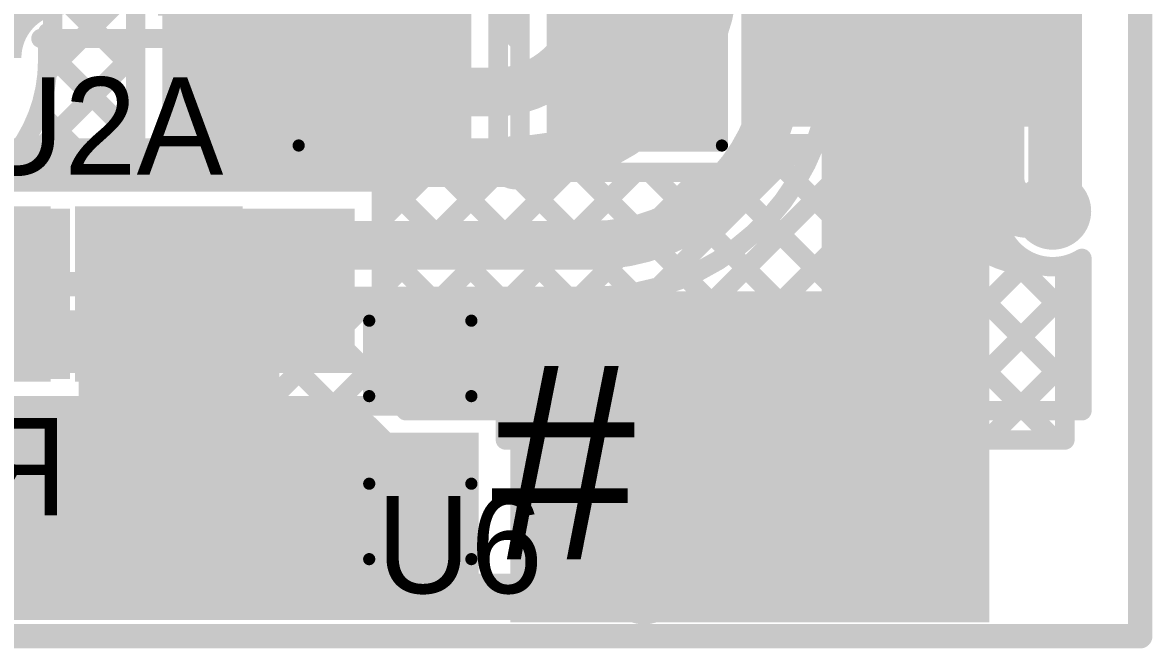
# Model space of a CAD drawing. Header units: millimetres. Extents: x 3.06 to 5.82, y 1.29 to 3.84.
# Drawn here: x 5.3595 to 5.824, y 1.2863 to 1.5435 of the extents above; entities that cross this region are included whole.
import ezdxf

# ---------------------------------------------------------------- set-up
doc = ezdxf.new("R2010")
doc.units = ezdxf.units.MM
doc.header["$MEASUREMENT"] = 0
for name, color, linetype in [('BottomLayer', 5, 'Continuous'), ('BottomOverlay', 54, 'Continuous'), ('BottomPaste', 16, 'Continuous'), ('BottomSolder', 6, 'Continuous'), ('Mechanical13', 56, 'Continuous'), ('MultiLayer', 9, 'Continuous'), ('PadHoleLayer', 156, 'Continuous'), ('TopLayer', 1, 'Continuous'), ('TopOverlay', 2, 'Continuous'), ('TopPaste', 8, 'Continuous'), ('TopSolder', 216, 'Continuous'), ('ViaHoleLayer', 16, 'Continuous')]:
    doc.layers.add(name, color=color, linetype=linetype)

# ---------------------------------------------------------------- blocks, each defined once
blk = doc.blocks.new('C__0603_B_34')
at = {"layer": 'BottomLayer'}
for points in [[(-0.015, -0.0175), (-0.015, 0.0175), (-0.045, -0.0175), (-0.045, 0.0175)], [(0.045, -0.0175), (0.045, 0.0175), (0.015, -0.0175), (0.015, 0.0175)]]:
    blk.add_solid(points, dxfattribs=at)
at = {"layer": 'BottomOverlay', "const_width": 0.005}
for points in [[(-0.049, 0.021), (-0.018, 0.021)], [(-0.049, 0.021), (-0.049, -0.021)], [(0.018, 0.021), (0.049, 0.021)], [(0.049, 0.021), (0.049, -0.021)], [(-0.049, -0.021), (-0.018, -0.021)], [(0.018, -0.021), (0.049, -0.021)]]:
    blk.add_lwpolyline(points, dxfattribs=at)
at = {"layer": 'BottomOverlay', "const_width": 0.0025}
for points in [[(-0.05025, 0.021, 1), (-0.04775, 0.021, 1)], [(-0.05025, 0.021, 1), (-0.04775, 0.021, 1)], [(-0.01925, 0.021, 1), (-0.01675, 0.021, 1)], [(0.01675, 0.021, 1), (0.01925, 0.021, 1)], [(0.04775, 0.021, 1), (0.05025, 0.021, 1)], [(0.04775, 0.021, 1), (0.05025, 0.021, 1)], [(-0.05025, -0.021, 1), (-0.04775, -0.021, 1)], [(-0.05025, -0.021, 1), (-0.04775, -0.021, 1)], [(-0.01925, -0.021, 1), (-0.01675, -0.021, 1)], [(0.01675, -0.021, 1), (0.01925, -0.021, 1)], [(0.04775, -0.021, 1), (0.05025, -0.021, 1)], [(0.04775, -0.021, 1), (0.05025, -0.021, 1)]]:
    blk.add_lwpolyline(points, format="xyb", close=True, dxfattribs=at)
at = {"layer": 'BottomPaste'}
for points in [[(-0.015, -0.0175), (-0.015, 0.0175), (-0.045, -0.0175), (-0.045, 0.0175)], [(0.045, -0.0175), (0.045, 0.0175), (0.015, -0.0175), (0.015, 0.0175)]]:
    blk.add_solid(points, dxfattribs=at)
at = {"layer": 'BottomSolder'}
for points in [[(-0.01264, -0.01986), (-0.01264, 0.01986), (-0.04736, -0.01986), (-0.04736, 0.01986)], [(0.04736, -0.01986), (0.04736, 0.01986), (0.01264, -0.01986), (0.01264, 0.01986)]]:
    blk.add_solid(points, dxfattribs=at)
blk = doc.blocks.new('SI7021_A20_GM1R_39')
at = {"layer": 'TopLayer'}
for points in [[(-0.07382, 0.03051), (-0.04035, 0.03051), (-0.07382, 0.04823), (-0.04035, 0.04823)], [(-0.0315, -0.04921), (0.0315, -0.04921), (-0.0315, 0.04921), (0.0315, 0.04921)], [(0.04035, 0.03051), (0.07382, 0.03051), (0.04035, 0.04823), (0.07382, 0.04823)], [(-0.07382, -0.00886), (-0.04035, -0.00886), (-0.07382, 0.00886), (-0.04035, 0.00886)], [(0.04035, -0.00886), (0.07382, -0.00886), (0.04035, 0.00886), (0.07382, 0.00886)], [(-0.07382, -0.04823), (-0.04035, -0.04823), (-0.07382, -0.03051), (-0.04035, -0.03051)], [(0.04035, -0.04823), (0.07382, -0.04823), (0.04035, -0.03051), (0.07382, -0.03051)]]:
    blk.add_solid(points, dxfattribs=at)
at = {"layer": 'TopOverlay'}
for points, const_width in [([(-0.0666, 0.063, 1), (-0.0794, 0.063, 1)], 0.01), ([(-0.0819, 0.063, 1), (-0.0769, 0.063, 1)], 0.005), ([(-0.0691, 0.063, 1), (-0.0641, 0.063, 1)], 0.005), ([(-0.0565, 0.063, 1), (-0.0515, 0.063, 1)], 0.005), ([(0.0525, 0.063, 1), (0.0575, 0.063, 1)], 0.005), ([(-0.0565, -0.063, 1), (-0.0515, -0.063, 1)], 0.005), ([(0.0525, -0.063, 1), (0.0575, -0.063, 1)], 0.005)]:
    blk.add_lwpolyline(points, format="xyb", close=True, dxfattribs=dict(at, const_width=const_width))
at = {"layer": 'TopOverlay', "const_width": 0.01}
for points in [[(-0.054, 0.063), (0.055, 0.063)], [(-0.054, -0.063), (0.055, -0.063)]]:
    blk.add_lwpolyline(points, dxfattribs=at)
at = {"layer": 'TopPaste'}
for points in [[(-0.07382, 0.03051), (-0.04035, 0.03051), (-0.07382, 0.04823), (-0.04035, 0.04823)], [(-0.0315, -0.04921), (0.0315, -0.04921), (-0.0315, 0.04921), (0.0315, 0.04921)], [(0.04035, 0.03051), (0.07382, 0.03051), (0.04035, 0.04823), (0.07382, 0.04823)], [(-0.07382, -0.00886), (-0.04035, -0.00886), (-0.07382, 0.00886), (-0.04035, 0.00886)], [(0.04035, -0.00886), (0.07382, -0.00886), (0.04035, 0.00886), (0.07382, 0.00886)], [(-0.07382, -0.04823), (-0.04035, -0.04823), (-0.07382, -0.03051), (-0.04035, -0.03051)], [(0.04035, -0.04823), (0.07382, -0.04823), (0.04035, -0.03051), (0.07382, -0.03051)]]:
    blk.add_solid(points, dxfattribs=at)
at = {"layer": 'TopSolder'}
for points in [[(-0.07782, 0.02651), (-0.03635, 0.02651), (-0.07782, 0.05223), (-0.03635, 0.05223)], [(-0.0355, -0.05321), (0.0355, -0.05321), (-0.0355, 0.05321), (0.0355, 0.05321)], [(0.03635, 0.02651), (0.07782, 0.02651), (0.03635, 0.05223), (0.07782, 0.05223)], [(-0.07782, -0.01286), (-0.03635, -0.01286), (-0.07782, 0.01286), (-0.03635, 0.01286)], [(0.03635, -0.01286), (0.07782, -0.01286), (0.03635, 0.01286), (0.07782, 0.01286)], [(-0.07782, -0.05223), (-0.03635, -0.05223), (-0.07782, -0.02651), (-0.03635, -0.02651)], [(0.03635, -0.05223), (0.07782, -0.05223), (0.03635, -0.02651), (0.07782, -0.02651)]]:
    blk.add_solid(points, dxfattribs=at)
blk = doc.blocks.new('RES_0805_B_88')
at = {"layer": 'BottomLayer'}
for points in [[(-0.06, -0.025), (-0.02, -0.025), (-0.06, 0.025), (-0.02, 0.025)], [(0.02, -0.025), (0.06, -0.025), (0.02, 0.025), (0.06, 0.025)]]:
    blk.add_solid(points, dxfattribs=at)
at = {"layer": 'BottomOverlay', "const_width": 0.00787}
for points in [[(-0.065, -0.03), (-0.065, 0.03)], [(0.065, 0.03), (-0.065, 0.03)], [(0.065, -0.03), (0.065, 0.03)], [(0.065, -0.03), (-0.065, -0.03)]]:
    blk.add_lwpolyline(points, dxfattribs=at)
at = {"layer": 'BottomOverlay', "const_width": 0.00394}
for points in [[(-0.06697, 0.03, 1), (-0.06303, 0.03, 1)], [(-0.06697, 0.03, 1), (-0.06303, 0.03, 1)], [(0.06303, 0.03, 1), (0.06697, 0.03, 1)], [(0.06303, 0.03, 1), (0.06697, 0.03, 1)], [(-0.06697, -0.03, 1), (-0.06303, -0.03, 1)], [(-0.06697, -0.03, 1), (-0.06303, -0.03, 1)], [(0.06303, -0.03, 1), (0.06697, -0.03, 1)], [(0.06303, -0.03, 1), (0.06697, -0.03, 1)]]:
    blk.add_lwpolyline(points, format="xyb", close=True, dxfattribs=at)
at = {"layer": 'BottomPaste'}
for points in [[(-0.06, -0.025), (-0.02, -0.025), (-0.06, 0.025), (-0.02, 0.025)], [(0.02, -0.025), (0.06, -0.025), (0.02, 0.025), (0.06, 0.025)]]:
    blk.add_solid(points, dxfattribs=at)
at = {"layer": 'BottomSolder'}
for points in [[(-0.064, -0.029), (-0.016, -0.029), (-0.064, 0.029), (-0.016, 0.029)], [(0.016, -0.029), (0.064, -0.029), (0.016, 0.029), (0.064, 0.029)]]:
    blk.add_solid(points, dxfattribs=at)
blk = doc.blocks.new('RES_0805_B_89')
at = {"layer": 'BottomLayer'}
for points in [[(-0.06, -0.025), (-0.02, -0.025), (-0.06, 0.025), (-0.02, 0.025)], [(0.02, -0.025), (0.06, -0.025), (0.02, 0.025), (0.06, 0.025)]]:
    blk.add_solid(points, dxfattribs=at)
at = {"layer": 'BottomOverlay', "const_width": 0.00787}
for points in [[(-0.065, 0.03), (-0.065, -0.03)], [(0.065, 0.03), (-0.065, 0.03)], [(0.065, 0.03), (0.065, -0.03)], [(0.065, -0.03), (-0.065, -0.03)]]:
    blk.add_lwpolyline(points, dxfattribs=at)
at = {"layer": 'BottomOverlay', "const_width": 0.00394}
for points in [[(-0.06697, 0.03, 1), (-0.06303, 0.03, 1)], [(-0.06697, 0.03, 1), (-0.06303, 0.03, 1)], [(0.06303, 0.03, 1), (0.06697, 0.03, 1)], [(0.06303, 0.03, 1), (0.06697, 0.03, 1)], [(-0.06697, -0.03, 1), (-0.06303, -0.03, 1)], [(-0.06697, -0.03, 1), (-0.06303, -0.03, 1)], [(0.06303, -0.03, 1), (0.06697, -0.03, 1)], [(0.06303, -0.03, 1), (0.06697, -0.03, 1)]]:
    blk.add_lwpolyline(points, format="xyb", close=True, dxfattribs=at)
at = {"layer": 'BottomPaste'}
for points in [[(-0.06, -0.025), (-0.02, -0.025), (-0.06, 0.025), (-0.02, 0.025)], [(0.02, -0.025), (0.06, -0.025), (0.02, 0.025), (0.06, 0.025)]]:
    blk.add_solid(points, dxfattribs=at)
at = {"layer": 'BottomSolder'}
for points in [[(-0.064, -0.029), (-0.016, -0.029), (-0.064, 0.029), (-0.016, 0.029)], [(0.016, -0.029), (0.064, -0.029), (0.016, 0.029), (0.064, 0.029)]]:
    blk.add_solid(points, dxfattribs=at)
blk = doc.blocks.new('SOT23_5_106')
at = {"layer": 'TopLayer'}
for points in [[(-0.07323, 0.0252), (-0.02913, 0.0252), (-0.07323, 0.04961), (-0.02913, 0.04961)], [(0.02913, 0.0252), (0.07323, 0.0252), (0.02913, 0.04961), (0.07323, 0.04961)], [(-0.07323, -0.0122), (-0.02913, -0.0122), (-0.07323, 0.0122), (-0.02913, 0.0122)], [(-0.07323, -0.04961), (-0.02913, -0.04961), (-0.07323, -0.0252), (-0.02913, -0.0252)], [(0.02913, -0.04961), (0.07323, -0.04961), (0.02913, -0.0252), (0.07323, -0.0252)]]:
    blk.add_solid(points, dxfattribs=at)
at = {"layer": 'TopOverlay'}
for points, const_width in [([(-0.04976, 0.063, 1), (-0.05824, 0.063, 1)], 0.01), ([(-0.06074, 0.063, 1), (-0.05574, 0.063, 1)], 0.005), ([(-0.05226, 0.063, 1), (-0.04726, 0.063, 1)], 0.005), ([(-0.02997, 0.063, 1), (-0.02603, 0.063, 1)], 0.00394), ([(0.02103, 0.063, 1), (0.02497, 0.063, 1)], 0.00394), ([(-0.02997, -0.063, 1), (-0.02603, -0.063, 1)], 0.00394), ([(0.02103, -0.063, 1), (0.02497, -0.063, 1)], 0.00394)]:
    blk.add_lwpolyline(points, format="xyb", close=True, dxfattribs=dict(at, const_width=const_width))
at = {"layer": 'TopOverlay', "const_width": 0.00787}
for points in [[(0.023, 0.063), (-0.028, 0.063)], [(0.023, -0.063), (-0.028, -0.063)]]:
    blk.add_lwpolyline(points, dxfattribs=at)
at = {"layer": 'TopPaste'}
for points in [[(-0.07323, 0.0252), (-0.02913, 0.0252), (-0.07323, 0.04961), (-0.02913, 0.04961)], [(0.02913, 0.0252), (0.07323, 0.0252), (0.02913, 0.04961), (0.07323, 0.04961)], [(-0.07323, -0.0122), (-0.02913, -0.0122), (-0.07323, 0.0122), (-0.02913, 0.0122)], [(-0.07323, -0.04961), (-0.02913, -0.04961), (-0.07323, -0.0252), (-0.02913, -0.0252)], [(0.02913, -0.04961), (0.07323, -0.04961), (0.02913, -0.0252), (0.07323, -0.0252)]]:
    blk.add_solid(points, dxfattribs=at)
at = {"layer": 'TopSolder'}
for points in [[(-0.07723, 0.0212), (-0.02513, 0.0212), (-0.07723, 0.05361), (-0.02513, 0.05361)], [(0.02513, 0.0212), (0.07723, 0.0212), (0.02513, 0.05361), (0.07723, 0.05361)], [(-0.07723, -0.0162), (-0.02513, -0.0162), (-0.07723, 0.0162), (-0.02513, 0.0162)], [(-0.07723, -0.05361), (-0.02513, -0.05361), (-0.07723, -0.0212), (-0.02513, -0.0212)], [(0.02513, -0.05361), (0.07723, -0.05361), (0.02513, -0.0212), (0.07723, -0.0212)]]:
    blk.add_solid(points, dxfattribs=at)
blk = doc.blocks.new('SOT23_5_107')
at = {"layer": 'TopLayer'}
for points in [[(-0.07323, 0.0252), (-0.02913, 0.0252), (-0.07323, 0.04961), (-0.02913, 0.04961)], [(0.02913, 0.0252), (0.07323, 0.0252), (0.02913, 0.04961), (0.07323, 0.04961)], [(-0.07323, -0.0122), (-0.02913, -0.0122), (-0.07323, 0.0122), (-0.02913, 0.0122)], [(-0.07323, -0.04961), (-0.02913, -0.04961), (-0.07323, -0.0252), (-0.02913, -0.0252)], [(0.02913, -0.04961), (0.07323, -0.04961), (0.02913, -0.0252), (0.07323, -0.0252)]]:
    blk.add_solid(points, dxfattribs=at)
at = {"layer": 'TopOverlay'}
for points, const_width in [([(-0.04976, 0.063, 1), (-0.05824, 0.063, 1)], 0.01), ([(-0.06074, 0.063, 1), (-0.05574, 0.063, 1)], 0.005), ([(-0.05226, 0.063, 1), (-0.04726, 0.063, 1)], 0.005), ([(-0.02997, 0.063, 1), (-0.02603, 0.063, 1)], 0.00394), ([(0.02103, 0.063, 1), (0.02497, 0.063, 1)], 0.00394), ([(-0.02997, -0.063, 1), (-0.02603, -0.063, 1)], 0.00394), ([(0.02103, -0.063, 1), (0.02497, -0.063, 1)], 0.00394)]:
    blk.add_lwpolyline(points, format="xyb", close=True, dxfattribs=dict(at, const_width=const_width))
at = {"layer": 'TopOverlay', "const_width": 0.00787}
for points in [[(0.023, 0.063), (-0.028, 0.063)], [(0.023, -0.063), (-0.028, -0.063)]]:
    blk.add_lwpolyline(points, dxfattribs=at)
at = {"layer": 'TopPaste'}
for points in [[(-0.07323, 0.0252), (-0.02913, 0.0252), (-0.07323, 0.04961), (-0.02913, 0.04961)], [(0.02913, 0.0252), (0.07323, 0.0252), (0.02913, 0.04961), (0.07323, 0.04961)], [(-0.07323, -0.0122), (-0.02913, -0.0122), (-0.07323, 0.0122), (-0.02913, 0.0122)], [(-0.07323, -0.04961), (-0.02913, -0.04961), (-0.07323, -0.0252), (-0.02913, -0.0252)], [(0.02913, -0.04961), (0.07323, -0.04961), (0.02913, -0.0252), (0.07323, -0.0252)]]:
    blk.add_solid(points, dxfattribs=at)
at = {"layer": 'TopSolder'}
for points in [[(-0.07723, 0.0212), (-0.02513, 0.0212), (-0.07723, 0.05361), (-0.02513, 0.05361)], [(0.02513, 0.0212), (0.07723, 0.0212), (0.02513, 0.05361), (0.07723, 0.05361)], [(-0.07723, -0.0162), (-0.02513, -0.0162), (-0.07723, 0.0162), (-0.02513, 0.0162)], [(-0.07723, -0.05361), (-0.02513, -0.05361), (-0.07723, -0.0212), (-0.02513, -0.0212)], [(0.02513, -0.05361), (0.07723, -0.05361), (0.02513, -0.0212), (0.07723, -0.0212)]]:
    blk.add_solid(points, dxfattribs=at)
blk = doc.blocks.new('C__1206_114')
at = {"layer": 'TopLayer'}
for points in [[(-0.08, -0.035), (-0.02, -0.035), (-0.08, 0.035), (-0.02, 0.035)], [(0.02, -0.035), (0.08, -0.035), (0.02, 0.035), (0.08, 0.035)]]:
    blk.add_solid(points, dxfattribs=at)
at = {"layer": 'TopOverlay', "const_width": 0.005}
for points in [[(-0.087, 0.042), (0.087, 0.042)], [(-0.087, -0.042), (-0.087, 0.042)], [(0.087, -0.042), (0.087, 0.042)], [(-0.087, -0.042), (0.087, -0.042)]]:
    blk.add_lwpolyline(points, dxfattribs=at)
at = {"layer": 'TopOverlay', "const_width": 0.0025}
for points in [[(-0.08825, 0.042, 1), (-0.08575, 0.042, 1)], [(-0.08825, 0.042, 1), (-0.08575, 0.042, 1)], [(0.08575, 0.042, 1), (0.08825, 0.042, 1)], [(0.08575, 0.042, 1), (0.08825, 0.042, 1)], [(-0.08825, -0.042, 1), (-0.08575, -0.042, 1)], [(-0.08825, -0.042, 1), (-0.08575, -0.042, 1)], [(0.08575, -0.042, 1), (0.08825, -0.042, 1)], [(0.08575, -0.042, 1), (0.08825, -0.042, 1)]]:
    blk.add_lwpolyline(points, format="xyb", close=True, dxfattribs=at)
at = {"layer": 'TopPaste'}
for points in [[(-0.08, -0.035), (-0.02, -0.035), (-0.08, 0.035), (-0.02, 0.035)], [(0.02, -0.035), (0.08, -0.035), (0.02, 0.035), (0.08, 0.035)]]:
    blk.add_solid(points, dxfattribs=at)
at = {"layer": 'TopSolder'}
for points in [[(-0.084, -0.039), (-0.016, -0.039), (-0.084, 0.039), (-0.016, 0.039)], [(0.016, -0.039), (0.084, -0.039), (0.016, 0.039), (0.084, 0.039)]]:
    blk.add_solid(points, dxfattribs=at)

msp = doc.modelspace()

# ---------------------------------------------------------------- linework, layer by layer
at = {"layer": 'BottomLayer'}
for points, const_width in [([(5.671, 1.5294), (5.671, 1.782)], 0.02), ([(5.692, 1.5294), (5.692, 1.70092)], 0.008), ([(5.784, 1.467), (5.784, 1.68706)], 0.022), ([(5.762, 1.47491), (5.762, 1.68706)], 0.008), ([(5.692, 1.60534), (5.762, 1.53534)], 0.008), ([(5.692, 1.53421), (5.762, 1.60421)], 0.008), ([(5.68812, 1.50205), (5.762, 1.57593)], 0.008), ([(5.692, 1.57706), (5.762, 1.50706)], 0.008), ([(5.58636, 1.372), (5.762, 1.54764)], 0.008), ([(5.692, 1.54877), (5.762, 1.47877)], 0.008), ([(5.61215, 1.53921), (5.61587, 1.54293)], 0.008), ([(5.442, 1.515), (5.554, 1.515)], 0.02), ([(5.69163, 1.52086), (5.788, 1.42449)], 0.008), ([(5.61464, 1.372), (5.762, 1.51936)], 0.008), ([(5.68669, 1.49751), (5.788, 1.3962)], 0.008), ([(5.343, 1.486), (5.562, 1.486)], 0.02), ([(5.64293, 1.372), (5.762, 1.49107)], 0.008), ([(5.67766, 1.47826), (5.78392, 1.372)], 0.008), ([(5.66546, 1.46218), (5.75564, 1.372)], 0.008), ([(5.67121, 1.372), (5.76065, 1.46144)], 0.008), ([(5.403, 1.452), (5.5936, 1.452)], 0.02), ([(5.65034, 1.44901), (5.72735, 1.372)], 0.008), ([(5.6995, 1.372), (5.773, 1.4455)], 0.008), ([(5.788, 1.372), (5.788, 1.44374)], 0.008), ([(5.63219, 1.43888), (5.69907, 1.372)], 0.008), ([(5.55807, 1.372), (5.62095, 1.43488)], 0.008), ([(5.61035, 1.43244), (5.67079, 1.372)], 0.008), ([(5.72778, 1.372), (5.788, 1.43222)], 0.008), ([(5.461, 1.431), (5.5936, 1.431)], 0.008), ([(5.461, 1.38806), (5.50394, 1.431)], 0.008), ([(5.461, 1.41635), (5.47565, 1.431)], 0.008), ([(5.461, 1.386), (5.461, 1.431)], 0.008), ([(5.47036, 1.431), (5.51536, 1.386)], 0.008), ([(5.48722, 1.386), (5.53222, 1.431)], 0.008), ([(5.49865, 1.431), (5.54365, 1.386)], 0.008), ([(5.51551, 1.386), (5.56051, 1.431)], 0.008), ([(5.52693, 1.431), (5.58593, 1.372)], 0.008), ([(5.54379, 1.386), (5.58879, 1.431)], 0.008), ([(5.55522, 1.431), (5.61422, 1.372)], 0.008), ([(5.5835, 1.431), (5.6425, 1.372)], 0.008), ([(5.461, 1.41208), (5.48708, 1.386)], 0.008), ([(5.523, 1.402), (5.527, 1.402)], 0.022), ([(5.75606, 1.372), (5.788, 1.40394)], 0.008), ([(5.461, 1.386), (5.558, 1.386)], 0.008), ([(5.558, 1.372), (5.558, 1.386)], 0.008), ([(5.78435, 1.372), (5.788, 1.37565)], 0.008), ([(5.558, 1.372), (5.788, 1.372)], 0.008)]:
    msp.add_lwpolyline(points, dxfattribs=dict(at, const_width=const_width))
for points, const_width in [([(5.339, 1.529, -0.414214), (5.377, 1.567)], 0.04), ([(5.643, 1.567, -0.039345), (5.642, 1.55431)], 0.022), ([(5.593, 1.554, -0.414214), (5.554, 1.515)], 0.02), ([(5.642, 1.55431, -0.368858), (5.562, 1.486)], 0.022), ([(5.62027, 1.55776, -0.114925), (5.61019, 1.53296)], 0.008), ([(5.614, 1.554, -0.089811), (5.61019, 1.53296)], 0.008), ([(5.671, 1.5294, -0.414214), (5.5936, 1.452)], 0.02), ([(5.692, 1.5294, -0.414214), (5.5936, 1.431)], 0.008), ([(5.788, 1.44374, -0.610681), (5.762, 1.47491)], 0.008), ([(5.784, 1.467, -0.414214), (5.783, 1.466)], 0.022)]:
    msp.add_lwpolyline(points, format="xyb", dxfattribs=dict(at, const_width=const_width))
for points, const_width in [([(5.6365, 1.55431, 1), (5.6475, 1.55431, 1)], 0.011), ([(5.6365, 1.55431, 1), (5.6475, 1.55431, 1)], 0.011), ([(5.61387, 1.54293, 1), (5.61787, 1.54293, 1)], 0.004), ([(5.61015, 1.53921, 1), (5.61415, 1.53921, 1)], 0.004), ([(5.666, 1.5294, 1), (5.676, 1.5294, 1)], 0.01), ([(5.666, 1.5294, 1), (5.676, 1.5294, 1)], 0.01), ([(5.69, 1.53421, 1), (5.694, 1.53421, 1)], 0.004), ([(5.76, 1.53534, 1), (5.764, 1.53534, 1)], 0.004), ([(5.60819, 1.53296, 1), (5.61219, 1.53296, 1)], 0.004), ([(5.60819, 1.53296, 1), (5.61219, 1.53296, 1)], 0.004), ([(5.69, 1.5294, 1), (5.694, 1.5294, 1)], 0.004), ([(5.69, 1.5294, 1), (5.694, 1.5294, 1)], 0.004), ([(5.43609, 1.515, 1), (5.44791, 1.515, 1)], 0.01181), ([(5.437, 1.515, 1), (5.447, 1.515, 1)], 0.01), ([(5.549, 1.515, 1), (5.559, 1.515, 1)], 0.01), ([(5.549, 1.515, 1), (5.559, 1.515, 1)], 0.01), ([(5.68963, 1.52086, 1), (5.69363, 1.52086, 1)], 0.004), ([(5.76, 1.51936, 1), (5.764, 1.51936, 1)], 0.004), ([(5.76, 1.50706, 1), (5.764, 1.50706, 1)], 0.004), ([(5.68612, 1.50205, 1), (5.69012, 1.50205, 1)], 0.004), ([(5.68469, 1.49751, 1), (5.68869, 1.49751, 1)], 0.004), ([(5.5565, 1.486, 1), (5.5675, 1.486, 1)], 0.011), ([(5.557, 1.486, 1), (5.567, 1.486, 1)], 0.01), ([(5.76, 1.49107, 1), (5.764, 1.49107, 1)], 0.004), ([(5.67566, 1.47826, 1), (5.67966, 1.47826, 1)], 0.004), ([(5.76, 1.47877, 1), (5.764, 1.47877, 1)], 0.004), ([(5.76, 1.47491, 1), (5.764, 1.47491, 1)], 0.004), ([(5.76, 1.47491, 1), (5.764, 1.47491, 1)], 0.004), ([(5.77709, 1.466, 1), (5.78891, 1.466, 1)], 0.01181), ([(5.7785, 1.467, 1), (5.7895, 1.467, 1)], 0.011), ([(5.7785, 1.467, 1), (5.7895, 1.467, 1)], 0.011), ([(5.7775, 1.466, 1), (5.7885, 1.466, 1)], 0.011), ([(5.39709, 1.452, 1), (5.40891, 1.452, 1)], 0.01181), ([(5.66346, 1.46218, 1), (5.66746, 1.46218, 1)], 0.004), ([(5.75865, 1.46144, 1), (5.76265, 1.46144, 1)], 0.004), ([(5.398, 1.452, 1), (5.408, 1.452, 1)], 0.01), ([(5.5886, 1.452, 1), (5.5986, 1.452, 1)], 0.01), ([(5.5886, 1.452, 1), (5.5986, 1.452, 1)], 0.01), ([(5.64834, 1.44901, 1), (5.65234, 1.44901, 1)], 0.004), ([(5.771, 1.4455, 1), (5.775, 1.4455, 1)], 0.004), ([(5.786, 1.44374, 1), (5.79, 1.44374, 1)], 0.004), ([(5.786, 1.44374, 1), (5.79, 1.44374, 1)], 0.004), ([(5.63019, 1.43888, 1), (5.63419, 1.43888, 1)], 0.004), ([(5.60835, 1.43244, 1), (5.61235, 1.43244, 1)], 0.004), ([(5.61895, 1.43488, 1), (5.62295, 1.43488, 1)], 0.004), ([(5.786, 1.43222, 1), (5.79, 1.43222, 1)], 0.004), ([(5.459, 1.431, 1), (5.463, 1.431, 1)], 0.004), ([(5.459, 1.431, 1), (5.463, 1.431, 1)], 0.004), ([(5.46836, 1.431, 1), (5.47236, 1.431, 1)], 0.004), ([(5.47365, 1.431, 1), (5.47765, 1.431, 1)], 0.004), ([(5.49665, 1.431, 1), (5.50065, 1.431, 1)], 0.004), ([(5.50194, 1.431, 1), (5.50594, 1.431, 1)], 0.004), ([(5.52493, 1.431, 1), (5.52893, 1.431, 1)], 0.004), ([(5.53022, 1.431, 1), (5.53422, 1.431, 1)], 0.004), ([(5.55322, 1.431, 1), (5.55722, 1.431, 1)], 0.004), ([(5.55851, 1.431, 1), (5.56251, 1.431, 1)], 0.004), ([(5.5815, 1.431, 1), (5.5855, 1.431, 1)], 0.004), ([(5.58679, 1.431, 1), (5.59079, 1.431, 1)], 0.004), ([(5.5916, 1.431, 1), (5.5956, 1.431, 1)], 0.004), ([(5.5916, 1.431, 1), (5.5956, 1.431, 1)], 0.004), ([(5.786, 1.42449, 1), (5.79, 1.42449, 1)], 0.004), ([(5.459, 1.41635, 1), (5.463, 1.41635, 1)], 0.004), ([(5.68587, 1.38943, 1), (5.71587, 1.38943, 1)], 0.03), ([(5.459, 1.41208, 1), (5.463, 1.41208, 1)], 0.004), ([(5.5175, 1.402, 1), (5.5285, 1.402, 1)], 0.011), ([(5.5215, 1.402, 1), (5.5325, 1.402, 1)], 0.011), ([(5.786, 1.40394, 1), (5.79, 1.40394, 1)], 0.004), ([(5.786, 1.3962, 1), (5.79, 1.3962, 1)], 0.004), ([(5.459, 1.38806, 1), (5.463, 1.38806, 1)], 0.004), ([(5.459, 1.386, 1), (5.463, 1.386, 1)], 0.004), ([(5.459, 1.386, 1), (5.463, 1.386, 1)], 0.004), ([(5.48508, 1.386, 1), (5.48908, 1.386, 1)], 0.004), ([(5.48522, 1.386, 1), (5.48922, 1.386, 1)], 0.004), ([(5.51336, 1.386, 1), (5.51736, 1.386, 1)], 0.004), ([(5.51351, 1.386, 1), (5.51751, 1.386, 1)], 0.004), ([(5.54165, 1.386, 1), (5.54565, 1.386, 1)], 0.004), ([(5.54179, 1.386, 1), (5.54579, 1.386, 1)], 0.004), ([(5.556, 1.386, 1), (5.56, 1.386, 1)], 0.004), ([(5.556, 1.386, 1), (5.56, 1.386, 1)], 0.004), ([(5.786, 1.37565, 1), (5.79, 1.37565, 1)], 0.004), ([(5.556, 1.372, 1), (5.56, 1.372, 1)], 0.004), ([(5.556, 1.372, 1), (5.56, 1.372, 1)], 0.004), ([(5.55607, 1.372, 1), (5.56007, 1.372, 1)], 0.004), ([(5.58393, 1.372, 1), (5.58793, 1.372, 1)], 0.004), ([(5.58436, 1.372, 1), (5.58836, 1.372, 1)], 0.004), ([(5.61222, 1.372, 1), (5.61622, 1.372, 1)], 0.004), ([(5.61264, 1.372, 1), (5.61664, 1.372, 1)], 0.004), ([(5.6405, 1.372, 1), (5.6445, 1.372, 1)], 0.004), ([(5.64093, 1.372, 1), (5.64493, 1.372, 1)], 0.004), ([(5.66879, 1.372, 1), (5.67279, 1.372, 1)], 0.004), ([(5.66921, 1.372, 1), (5.67321, 1.372, 1)], 0.004), ([(5.69707, 1.372, 1), (5.70107, 1.372, 1)], 0.004), ([(5.6975, 1.372, 1), (5.7015, 1.372, 1)], 0.004), ([(5.72535, 1.372, 1), (5.72935, 1.372, 1)], 0.004), ([(5.72578, 1.372, 1), (5.72978, 1.372, 1)], 0.004), ([(5.75364, 1.372, 1), (5.75764, 1.372, 1)], 0.004), ([(5.75406, 1.372, 1), (5.75806, 1.372, 1)], 0.004), ([(5.78192, 1.372, 1), (5.78592, 1.372, 1)], 0.004), ([(5.78235, 1.372, 1), (5.78635, 1.372, 1)], 0.004), ([(5.786, 1.372, 1), (5.79, 1.372, 1)], 0.004), ([(5.786, 1.372, 1), (5.79, 1.372, 1)], 0.004), ([(5.50909, 1.355, 1), (5.52091, 1.355, 1)], 0.01181), ([(5.60909, 1.312, 1), (5.62091, 1.312, 1)], 0.01181)]:
    msp.add_lwpolyline(points, format="xyb", close=True, dxfattribs=dict(at, const_width=const_width))
for points in [[(5.688, 1.297), (5.757, 1.297), (5.688, 1.69), (5.757, 1.69)], [(5.303, 1.396), (5.371, 1.396), (5.303, 1.468), (5.371, 1.468)], [(5.381, 1.396), (5.45, 1.396), (5.381, 1.468), (5.45, 1.468)], [(5.503, 1.386), (5.726, 1.386), (5.503, 1.433), (5.726, 1.433)], [(5.56, 1.297), (5.744, 1.297), (5.56, 1.426), (5.744, 1.426)], [(5.217, 1.305), (5.547, 1.305), (5.217, 1.375), (5.547, 1.375)]]:
    msp.add_solid(points, dxfattribs=at)
at = {"layer": 'BottomSolder'}
for points, const_width in [([(5.43409, 1.515, 1), (5.44991, 1.515, 1)], 0.01581), ([(5.77509, 1.466, 1), (5.79091, 1.466, 1)], 0.01581), ([(5.39509, 1.452, 1), (5.41091, 1.452, 1)], 0.01581), ([(5.68387, 1.38943, 1), (5.71787, 1.38943, 1)], 0.034), ([(5.50709, 1.355, 1), (5.52291, 1.355, 1)], 0.01581), ([(5.60709, 1.312, 1), (5.62291, 1.312, 1)], 0.01581)]:
    msp.add_lwpolyline(points, format="xyb", close=True, dxfattribs=dict(at, const_width=const_width))
at = {"layer": 'Mechanical13', "const_width": 0.01}
for points in [[(5.81898, 1.29131), (5.81898, 3.811)], [(3.303, 1.29131), (5.81898, 1.29131)]]:
    msp.add_lwpolyline(points, dxfattribs=at)
at = {"layer": 'Mechanical13', "const_width": 0.005}
msp.add_lwpolyline([(5.81648, 1.29131, 1), (5.82148, 1.29131, 1)], format="xyb", close=True, dxfattribs=at)
msp.add_lwpolyline([(5.81648, 1.29131, 1), (5.82148, 1.29131, 1)], format="xyb", close=True, dxfattribs=at)
at = {"layer": 'MultiLayer'}
for points, const_width in [([(5.43609, 1.515, 1), (5.44791, 1.515, 1)], 0.01181), ([(5.77709, 1.466, 1), (5.78891, 1.466, 1)], 0.01181), ([(5.39709, 1.452, 1), (5.40891, 1.452, 1)], 0.01181), ([(5.68587, 1.38943, 1), (5.71587, 1.38943, 1)], 0.03), ([(5.50909, 1.355, 1), (5.52091, 1.355, 1)], 0.01181), ([(5.60909, 1.312, 1), (5.62091, 1.312, 1)], 0.01181)]:
    msp.add_lwpolyline(points, format="xyb", close=True, dxfattribs=dict(at, const_width=const_width))
at = {"layer": 'PadHoleLayer', "const_width": 0.03937}
msp.add_lwpolyline([(5.68119, 1.38943, 1), (5.72056, 1.38943, 1)], format="xyb", close=True, dxfattribs=at)
at = {"layer": 'TopLayer'}
for points, const_width in [([(5.564, 1.482), (5.564, 1.652)], 0.008), ([(5.659, 1.482), (5.659, 1.638)], 0.008), ([(5.406, 1.484), (5.406, 1.589)], 0.008), ([(5.555, 1.484), (5.555, 1.589)], 0.008), ([(5.37187, 1.53939), (5.37187, 1.572)], 0.008), ([(5.6856, 1.52682), (5.6856, 1.56706)], 0.02), ([(5.36963, 1.52297), (5.406, 1.55934)], 0.008), ([(5.37187, 1.55778), (5.406, 1.52365)], 0.008), ([(5.66239, 1.49377), (5.66239, 1.55987)], 0.008), ([(5.7088, 1.49377), (5.7088, 1.557)], 0.008), ([(5.71206, 1.557), (5.7372, 1.53186)], 0.008), ([(5.7372, 1.49377), (5.7372, 1.557)], 0.008), ([(5.555, 1.53863), (5.564, 1.54763)], 0.008), ([(5.7088, 1.52273), (5.7372, 1.55112)], 0.008), ([(5.555, 1.54435), (5.564, 1.53535)], 0.008), ([(5.36982, 1.52784), (5.36982, 1.53939)], 0.008), ([(5.7604, 1.479), (5.7604, 1.52682)], 0.022), ([(5.35295, 1.478), (5.406, 1.53105)], 0.008), ([(5.36982, 1.53155), (5.406, 1.49536)], 0.008), ([(5.659, 1.52949), (5.66239, 1.53289)], 0.008), ([(5.7088, 1.53197), (5.7372, 1.50358)], 0.008), ([(5.659, 1.5252), (5.66239, 1.52181)], 0.008), ([(5.7088, 1.49444), (5.7372, 1.52284)], 0.008), ([(5.555, 1.51035), (5.564, 1.51935)], 0.008), ([(5.555, 1.51607), (5.564, 1.50707)], 0.008), ([(5.36621, 1.50687), (5.39508, 1.478)], 0.008), ([(5.38123, 1.478), (5.406, 1.50277)], 0.008), ([(5.659, 1.50121), (5.66239, 1.5046)], 0.008), ([(5.7088, 1.50369), (5.73881, 1.47368)], 0.008), ([(5.659, 1.49692), (5.77192, 1.384)], 0.008), ([(5.57007, 1.384), (5.67985, 1.49377)], 0.008), ([(5.59836, 1.384), (5.70813, 1.49377)], 0.008), ([(5.62664, 1.384), (5.7372, 1.49455)], 0.008), ([(5.66239, 1.49377), (5.7088, 1.49377)], 0.008), ([(5.69043, 1.49377), (5.795, 1.3892)], 0.008), ([(5.7384, 1.479), (5.7384, 1.49377)], 0.008), ([(5.35612, 1.48868), (5.3668, 1.478)], 0.008), ([(5.507, 1.43406), (5.564, 1.49106)], 0.008), ([(5.555, 1.48779), (5.65879, 1.384)], 0.008), ([(5.406, 1.484), (5.555, 1.484)], 0.008), ([(5.40952, 1.478), (5.41552, 1.484)], 0.008), ([(5.41736, 1.484), (5.42336, 1.478)], 0.008), ([(5.4378, 1.478), (5.4438, 1.484)], 0.008), ([(5.44565, 1.484), (5.45165, 1.478)], 0.008), ([(5.46608, 1.478), (5.47208, 1.484)], 0.008), ([(5.47393, 1.484), (5.47993, 1.478)], 0.008), ([(5.49437, 1.478), (5.50037, 1.484)], 0.008), ([(5.50222, 1.484), (5.60222, 1.384)], 0.008), ([(5.507, 1.46235), (5.52865, 1.484)], 0.008), ([(5.5305, 1.484), (5.6305, 1.384)], 0.008), ([(5.34525, 1.478), (5.375, 1.478)], 0.008), ([(5.375, 1.478), (5.39, 1.478)], 0.008), ([(5.375, 1.478), (5.39, 1.478)], 0.008), ([(5.39, 1.478), (5.447, 1.478)], 0.008), ([(5.447, 1.478), (5.504, 1.478)], 0.008), ([(5.447, 1.478), (5.504, 1.478)], 0.008), ([(5.507, 1.40578), (5.58322, 1.482)], 0.008), ([(5.507, 1.3926), (5.507, 1.478)], 0.008), ([(5.51531, 1.3858), (5.61151, 1.482)], 0.008), ([(5.54179, 1.384), (5.63979, 1.482)], 0.008), ([(5.564, 1.482), (5.659, 1.482)], 0.008), ([(5.58907, 1.482), (5.68707, 1.384)], 0.008), ([(5.61735, 1.482), (5.71535, 1.384)], 0.008), ([(5.64564, 1.482), (5.74364, 1.384)], 0.008), ([(5.65493, 1.384), (5.73988, 1.46895)], 0.008), ([(5.7734, 1.466), (5.783, 1.466)], 0.022), ([(5.507, 1.45093), (5.57393, 1.384)], 0.008), ([(5.68321, 1.384), (5.75118, 1.45196)], 0.008), ([(5.795, 1.384), (5.795, 1.4466)], 0.008), ([(5.7115, 1.384), (5.77155, 1.44405)], 0.008), ([(5.76808, 1.44441), (5.795, 1.41749)], 0.008), ([(5.7734, 1.444), (5.77697, 1.444)], 0.008), ([(5.73978, 1.384), (5.795, 1.43922)], 0.008), ([(5.507, 1.42265), (5.54565, 1.384)], 0.008), ([(5.39, 1.419), (5.447, 1.419)], 0.008), ([(5.39, 1.40192), (5.40708, 1.419)], 0.008), ([(5.39, 1.386), (5.39, 1.419)], 0.008), ([(5.39751, 1.419), (5.43251, 1.384)], 0.008), ([(5.40037, 1.384), (5.43537, 1.419)], 0.008), ([(5.4258, 1.419), (5.447, 1.3978)], 0.008), ([(5.447, 1.389), (5.447, 1.419)], 0.008), ([(5.76806, 1.384), (5.795, 1.41094)], 0.008), ([(5.42865, 1.384), (5.447, 1.40235)], 0.008), ([(5.39, 1.39823), (5.40423, 1.384)], 0.008), ([(5.507, 1.39436), (5.51736, 1.384)], 0.008), ([(5.44735, 1.389), (5.44735, 1.39251)], 0.008), ([(5.292, 1.386), (5.39, 1.386)], 0.008), ([(5.44735, 1.384), (5.44735, 1.389)], 0.008), ([(5.5126, 1.38852), (5.51711, 1.384)], 0.008), ([(5.084, 1.384), (5.44735, 1.384)], 0.008), ([(5.51711, 1.384), (5.795, 1.384)], 0.008), ([(5.418, 1.33877), (5.418, 1.373)], 0.022), ([(5.47509, 1.373), (5.497, 1.373)], 0.022), ([(5.497, 1.373), (5.515, 1.355)], 0.022)]:
    msp.add_lwpolyline(points, dxfattribs=dict(at, const_width=const_width))
for points, const_width in [([(5.553, 1.54435, 1), (5.557, 1.54435, 1)], 0.004), ([(5.36782, 1.53939, 1), (5.37182, 1.53939, 1)], 0.004), ([(5.36987, 1.53939, 1), (5.37387, 1.53939, 1)], 0.004), ([(5.553, 1.53863, 1), (5.557, 1.53863, 1)], 0.004), ([(5.562, 1.53535, 1), (5.566, 1.53535, 1)], 0.004), ([(5.7549, 1.52682, 1), (5.7659, 1.52682, 1)], 0.011), ([(5.36782, 1.53155, 1), (5.37182, 1.53155, 1)], 0.004), ([(5.404, 1.53105, 1), (5.408, 1.53105, 1)], 0.004), ([(5.657, 1.52949, 1), (5.661, 1.52949, 1)], 0.004), ([(5.66039, 1.53289, 1), (5.66439, 1.53289, 1)], 0.004), ([(5.6806, 1.52682, 1), (5.6906, 1.52682, 1)], 0.01), ([(5.7068, 1.53197, 1), (5.7108, 1.53197, 1)], 0.004), ([(5.7352, 1.53186, 1), (5.7392, 1.53186, 1)], 0.004), ([(5.36782, 1.52784, 1), (5.37182, 1.52784, 1)], 0.004), ([(5.36782, 1.52784, 1), (5.37182, 1.52784, 1)], 0.004), ([(5.657, 1.5252, 1), (5.661, 1.5252, 1)], 0.004), ([(5.36763, 1.52297, 1), (5.37163, 1.52297, 1)], 0.004), ([(5.404, 1.52365, 1), (5.408, 1.52365, 1)], 0.004), ([(5.43609, 1.515, 1), (5.44791, 1.515, 1)], 0.01181), ([(5.66039, 1.52181, 1), (5.66439, 1.52181, 1)], 0.004), ([(5.7068, 1.52273, 1), (5.7108, 1.52273, 1)], 0.004), ([(5.7352, 1.52284, 1), (5.7392, 1.52284, 1)], 0.004), ([(5.553, 1.51607, 1), (5.557, 1.51607, 1)], 0.004), ([(5.562, 1.51935, 1), (5.566, 1.51935, 1)], 0.004), ([(5.553, 1.51035, 1), (5.557, 1.51035, 1)], 0.004), ([(5.36421, 1.50687, 1), (5.36821, 1.50687, 1)], 0.004), ([(5.562, 1.50707, 1), (5.566, 1.50707, 1)], 0.004), ([(5.404, 1.50277, 1), (5.408, 1.50277, 1)], 0.004), ([(5.657, 1.50121, 1), (5.661, 1.50121, 1)], 0.004), ([(5.66039, 1.5046, 1), (5.66439, 1.5046, 1)], 0.004), ([(5.7068, 1.50369, 1), (5.7108, 1.50369, 1)], 0.004), ([(5.7352, 1.50358, 1), (5.7392, 1.50358, 1)], 0.004), ([(5.657, 1.49692, 1), (5.661, 1.49692, 1)], 0.004), ([(5.404, 1.49536, 1), (5.408, 1.49536, 1)], 0.004), ([(5.66039, 1.49377, 1), (5.66439, 1.49377, 1)], 0.004), ([(5.66039, 1.49377, 1), (5.66439, 1.49377, 1)], 0.004), ([(5.67785, 1.49377, 1), (5.68185, 1.49377, 1)], 0.004), ([(5.68843, 1.49377, 1), (5.69243, 1.49377, 1)], 0.004), ([(5.70613, 1.49377, 1), (5.71013, 1.49377, 1)], 0.004), ([(5.7068, 1.49444, 1), (5.7108, 1.49444, 1)], 0.004), ([(5.7068, 1.49377, 1), (5.7108, 1.49377, 1)], 0.004), ([(5.7068, 1.49377, 1), (5.7108, 1.49377, 1)], 0.004), ([(5.7352, 1.49455, 1), (5.7392, 1.49455, 1)], 0.004), ([(5.7352, 1.49377, 1), (5.7392, 1.49377, 1)], 0.004), ([(5.7364, 1.49377, 1), (5.7404, 1.49377, 1)], 0.004), ([(5.35412, 1.48868, 1), (5.35812, 1.48868, 1)], 0.004), ([(5.553, 1.48779, 1), (5.557, 1.48779, 1)], 0.004), ([(5.562, 1.49106, 1), (5.566, 1.49106, 1)], 0.004), ([(5.404, 1.484, 1), (5.408, 1.484, 1)], 0.004), ([(5.404, 1.484, 1), (5.408, 1.484, 1)], 0.004), ([(5.41352, 1.484, 1), (5.41752, 1.484, 1)], 0.004), ([(5.41536, 1.484, 1), (5.41936, 1.484, 1)], 0.004), ([(5.4418, 1.484, 1), (5.4458, 1.484, 1)], 0.004), ([(5.44365, 1.484, 1), (5.44765, 1.484, 1)], 0.004), ([(5.47008, 1.484, 1), (5.47408, 1.484, 1)], 0.004), ([(5.47193, 1.484, 1), (5.47593, 1.484, 1)], 0.004), ([(5.49837, 1.484, 1), (5.50237, 1.484, 1)], 0.004), ([(5.50022, 1.484, 1), (5.50422, 1.484, 1)], 0.004), ([(5.52665, 1.484, 1), (5.53065, 1.484, 1)], 0.004), ([(5.5285, 1.484, 1), (5.5325, 1.484, 1)], 0.004), ([(5.553, 1.484, 1), (5.557, 1.484, 1)], 0.004), ([(5.553, 1.484, 1), (5.557, 1.484, 1)], 0.004), ([(5.7549, 1.479, 1), (5.7659, 1.479, 1)], 0.011), ([(5.7549, 1.479, 1), (5.7659, 1.479, 1)], 0.011), ([(5.3648, 1.478, 1), (5.3688, 1.478, 1)], 0.004), ([(5.373, 1.478, 1), (5.377, 1.478, 1)], 0.004), ([(5.373, 1.478, 1), (5.377, 1.478, 1)], 0.004), ([(5.373, 1.478, 1), (5.377, 1.478, 1)], 0.004), ([(5.37923, 1.478, 1), (5.38323, 1.478, 1)], 0.004), ([(5.388, 1.478, 1), (5.392, 1.478, 1)], 0.004), ([(5.388, 1.478, 1), (5.392, 1.478, 1)], 0.004), ([(5.388, 1.478, 1), (5.392, 1.478, 1)], 0.004), ([(5.39308, 1.478, 1), (5.39708, 1.478, 1)], 0.004), ([(5.40752, 1.478, 1), (5.41152, 1.478, 1)], 0.004), ([(5.42136, 1.478, 1), (5.42536, 1.478, 1)], 0.004), ([(5.4358, 1.478, 1), (5.4398, 1.478, 1)], 0.004), ([(5.445, 1.478, 1), (5.449, 1.478, 1)], 0.004), ([(5.445, 1.478, 1), (5.449, 1.478, 1)], 0.004), ([(5.445, 1.478, 1), (5.449, 1.478, 1)], 0.004), ([(5.44965, 1.478, 1), (5.45365, 1.478, 1)], 0.004), ([(5.46408, 1.478, 1), (5.46808, 1.478, 1)], 0.004), ([(5.47793, 1.478, 1), (5.48193, 1.478, 1)], 0.004), ([(5.49237, 1.478, 1), (5.49637, 1.478, 1)], 0.004), ([(5.502, 1.478, 1), (5.506, 1.478, 1)], 0.004), ([(5.502, 1.478, 1), (5.506, 1.478, 1)], 0.004), ([(5.505, 1.478, 1), (5.509, 1.478, 1)], 0.004), ([(5.562, 1.482, 1), (5.566, 1.482, 1)], 0.004), ([(5.562, 1.482, 1), (5.566, 1.482, 1)], 0.004), ([(5.58122, 1.482, 1), (5.58522, 1.482, 1)], 0.004), ([(5.58707, 1.482, 1), (5.59107, 1.482, 1)], 0.004), ([(5.60951, 1.482, 1), (5.61351, 1.482, 1)], 0.004), ([(5.61535, 1.482, 1), (5.61935, 1.482, 1)], 0.004), ([(5.63779, 1.482, 1), (5.64179, 1.482, 1)], 0.004), ([(5.64364, 1.482, 1), (5.64764, 1.482, 1)], 0.004), ([(5.657, 1.482, 1), (5.661, 1.482, 1)], 0.004), ([(5.657, 1.482, 1), (5.661, 1.482, 1)], 0.004), ([(5.7364, 1.479, 1), (5.7404, 1.479, 1)], 0.004), ([(5.7364, 1.479, 1), (5.7404, 1.479, 1)], 0.004), ([(5.73681, 1.47368, 1), (5.74081, 1.47368, 1)], 0.004), ([(5.77709, 1.466, 1), (5.78891, 1.466, 1)], 0.01181), ([(5.73788, 1.46895, 1), (5.74188, 1.46895, 1)], 0.004), ([(5.7679, 1.466, 1), (5.7789, 1.466, 1)], 0.011), ([(5.7679, 1.466, 1), (5.7789, 1.466, 1)], 0.011), ([(5.7775, 1.466, 1), (5.7885, 1.466, 1)], 0.011), ([(5.39709, 1.452, 1), (5.40891, 1.452, 1)], 0.01181), ([(5.505, 1.46235, 1), (5.509, 1.46235, 1)], 0.004), ([(5.505, 1.45093, 1), (5.509, 1.45093, 1)], 0.004), ([(5.74918, 1.45196, 1), (5.75318, 1.45196, 1)], 0.004), ([(5.793, 1.4466, 1), (5.797, 1.4466, 1)], 0.004), ([(5.793, 1.4466, 1), (5.797, 1.4466, 1)], 0.004), ([(5.76608, 1.44441, 1), (5.77008, 1.44441, 1)], 0.004), ([(5.76955, 1.44405, 1), (5.77355, 1.44405, 1)], 0.004), ([(5.7714, 1.444, 1), (5.7754, 1.444, 1)], 0.004), ([(5.7714, 1.444, 1), (5.7754, 1.444, 1)], 0.004), ([(5.77497, 1.444, 1), (5.77897, 1.444, 1)], 0.004), ([(5.77497, 1.444, 1), (5.77897, 1.444, 1)], 0.004), ([(5.793, 1.43922, 1), (5.797, 1.43922, 1)], 0.004), ([(5.505, 1.43406, 1), (5.509, 1.43406, 1)], 0.004), ([(5.505, 1.42265, 1), (5.509, 1.42265, 1)], 0.004), ([(5.388, 1.419, 1), (5.392, 1.419, 1)], 0.004), ([(5.388, 1.419, 1), (5.392, 1.419, 1)], 0.004), ([(5.39551, 1.419, 1), (5.39951, 1.419, 1)], 0.004), ([(5.40508, 1.419, 1), (5.40908, 1.419, 1)], 0.004), ([(5.4238, 1.419, 1), (5.4278, 1.419, 1)], 0.004), ([(5.43337, 1.419, 1), (5.43737, 1.419, 1)], 0.004), ([(5.445, 1.419, 1), (5.449, 1.419, 1)], 0.004), ([(5.445, 1.419, 1), (5.449, 1.419, 1)], 0.004), ([(5.793, 1.41749, 1), (5.797, 1.41749, 1)], 0.004), ([(5.68587, 1.38943, 1), (5.71587, 1.38943, 1)], 0.03), ([(5.793, 1.41094, 1), (5.797, 1.41094, 1)], 0.004), ([(5.505, 1.40578, 1), (5.509, 1.40578, 1)], 0.004), ([(5.388, 1.40192, 1), (5.392, 1.40192, 1)], 0.004), ([(5.445, 1.40235, 1), (5.449, 1.40235, 1)], 0.004), ([(5.388, 1.39823, 1), (5.392, 1.39823, 1)], 0.004), ([(5.445, 1.3978, 1), (5.449, 1.3978, 1)], 0.004), ([(5.505, 1.39436, 1), (5.509, 1.39436, 1)], 0.004), ([(5.44535, 1.39251, 1), (5.44935, 1.39251, 1)], 0.004), ([(5.505, 1.3926, 1), (5.509, 1.3926, 1)], 0.004), ([(5.505, 1.3926, 1), (5.509, 1.3926, 1)], 0.004), ([(5.505, 1.3926, 1), (5.509, 1.3926, 1)], 0.004), ([(5.388, 1.386, 1), (5.392, 1.386, 1)], 0.004), ([(5.388, 1.386, 1), (5.392, 1.386, 1)], 0.004), ([(5.445, 1.389, 1), (5.449, 1.389, 1)], 0.004), ([(5.44535, 1.389, 1), (5.44935, 1.389, 1)], 0.004), ([(5.44535, 1.389, 1), (5.44935, 1.389, 1)], 0.004), ([(5.51056, 1.38856, 1), (5.51456, 1.38856, 1)], 0.004), ([(5.5106, 1.38852, 1), (5.5146, 1.38852, 1)], 0.004), ([(5.5106, 1.38852, 1), (5.5146, 1.38852, 1)], 0.004), ([(5.51331, 1.3858, 1), (5.51731, 1.3858, 1)], 0.004), ([(5.793, 1.3892, 1), (5.797, 1.3892, 1)], 0.004), ([(5.39837, 1.384, 1), (5.40237, 1.384, 1)], 0.004), ([(5.40223, 1.384, 1), (5.40623, 1.384, 1)], 0.004), ([(5.42665, 1.384, 1), (5.43065, 1.384, 1)], 0.004), ([(5.43051, 1.384, 1), (5.43451, 1.384, 1)], 0.004), ([(5.44535, 1.384, 1), (5.44935, 1.384, 1)], 0.004), ([(5.44535, 1.384, 1), (5.44935, 1.384, 1)], 0.004), ([(5.51511, 1.384, 1), (5.51911, 1.384, 1)], 0.004), ([(5.51511, 1.384, 1), (5.51911, 1.384, 1)], 0.004), ([(5.51536, 1.384, 1), (5.51936, 1.384, 1)], 0.004), ([(5.53979, 1.384, 1), (5.54379, 1.384, 1)], 0.004), ([(5.54365, 1.384, 1), (5.54765, 1.384, 1)], 0.004), ([(5.56807, 1.384, 1), (5.57207, 1.384, 1)], 0.004), ([(5.57193, 1.384, 1), (5.57593, 1.384, 1)], 0.004), ([(5.59636, 1.384, 1), (5.60036, 1.384, 1)], 0.004), ([(5.60022, 1.384, 1), (5.60422, 1.384, 1)], 0.004), ([(5.62464, 1.384, 1), (5.62864, 1.384, 1)], 0.004), ([(5.6285, 1.384, 1), (5.6325, 1.384, 1)], 0.004), ([(5.65293, 1.384, 1), (5.65693, 1.384, 1)], 0.004), ([(5.65679, 1.384, 1), (5.66079, 1.384, 1)], 0.004), ([(5.68121, 1.384, 1), (5.68521, 1.384, 1)], 0.004), ([(5.68507, 1.384, 1), (5.68907, 1.384, 1)], 0.004), ([(5.7095, 1.384, 1), (5.7135, 1.384, 1)], 0.004), ([(5.71335, 1.384, 1), (5.71735, 1.384, 1)], 0.004), ([(5.73778, 1.384, 1), (5.74178, 1.384, 1)], 0.004), ([(5.74164, 1.384, 1), (5.74564, 1.384, 1)], 0.004), ([(5.76606, 1.384, 1), (5.77006, 1.384, 1)], 0.004), ([(5.76992, 1.384, 1), (5.77392, 1.384, 1)], 0.004), ([(5.793, 1.384, 1), (5.797, 1.384, 1)], 0.004), ([(5.793, 1.384, 1), (5.797, 1.384, 1)], 0.004), ([(5.4125, 1.373, 1), (5.4235, 1.373, 1)], 0.011), ([(5.46959, 1.373, 1), (5.48059, 1.373, 1)], 0.011), ([(5.4915, 1.373, 1), (5.5025, 1.373, 1)], 0.011), ([(5.4915, 1.373, 1), (5.5025, 1.373, 1)], 0.011), ([(5.50909, 1.355, 1), (5.52091, 1.355, 1)], 0.01181), ([(5.5095, 1.355, 1), (5.5205, 1.355, 1)], 0.011), ([(5.4125, 1.33877, 1), (5.4235, 1.33877, 1)], 0.011), ([(5.60909, 1.312, 1), (5.62091, 1.312, 1)], 0.01181)]:
    msp.add_lwpolyline(points, format="xyb", close=True, dxfattribs=dict(at, const_width=const_width))
for points, const_width in [([(5.36982, 1.52784, -0.233072), (5.34525, 1.478)], 0.008), ([(5.7734, 1.466, -0.414214), (5.7604, 1.479)], 0.022), ([(5.7734, 1.444, -0.414214), (5.7384, 1.479)], 0.008), ([(5.795, 1.4466, -0.208291), (5.77697, 1.444)], 0.008), ([(5.507, 1.3926, -0.079178), (5.5126, 1.38852)], 0.008), ([(5.507, 1.3926, -0.078545), (5.51256, 1.38856)], 0.008)]:
    msp.add_lwpolyline(points, format="xyb", dxfattribs=dict(at, const_width=const_width))
for points in [[(5.575, 1.493), (5.648, 1.493), (5.575, 1.641), (5.648, 1.641)], [(5.417, 1.495), (5.544, 1.495), (5.417, 1.578), (5.544, 1.578)], [(5.303, 1.397), (5.379, 1.397), (5.303, 1.467), (5.379, 1.467)], [(5.386, 1.43), (5.493, 1.43), (5.386, 1.467), (5.493, 1.467)], [(5.458, 1.4), (5.496, 1.4), (5.458, 1.467), (5.496, 1.467)], [(5.386, 1.312), (5.451, 1.312), (5.386, 1.423), (5.451, 1.423)], [(5.26, 1.352), (5.433, 1.352), (5.26, 1.389), (5.433, 1.389)], [(5.29, 1.298), (5.63, 1.298), (5.29, 1.317), (5.63, 1.317)]]:
    msp.add_solid(points, dxfattribs=at)
at = {"layer": 'TopSolder'}
for points, const_width in [([(5.43409, 1.515, 1), (5.44991, 1.515, 1)], 0.01581), ([(5.77509, 1.466, 1), (5.79091, 1.466, 1)], 0.01581), ([(5.39509, 1.452, 1), (5.41091, 1.452, 1)], 0.01581), ([(5.68387, 1.38943, 1), (5.71787, 1.38943, 1)], 0.034), ([(5.50709, 1.355, 1), (5.52291, 1.355, 1)], 0.01581), ([(5.60709, 1.312, 1), (5.62291, 1.312, 1)], 0.01581)]:
    msp.add_lwpolyline(points, format="xyb", close=True, dxfattribs=dict(at, const_width=const_width))
at = {"layer": 'ViaHoleLayer', "const_width": 0.00787}
for points in [[(5.43806, 1.515, 1), (5.44594, 1.515, 1)], [(5.77906, 1.466, 1), (5.78694, 1.466, 1)], [(5.39906, 1.452, 1), (5.40694, 1.452, 1)], [(5.51106, 1.355, 1), (5.51894, 1.355, 1)], [(5.61106, 1.312, 1), (5.61894, 1.312, 1)]]:
    msp.add_lwpolyline(points, format="xyb", close=True, dxfattribs=at)

# ---------------------------------------------------------------- block references
for name, p, rotation in [('SOT23_5_107', (5.39, 1.6), 180), ('SOT23_5_106', (5.723, 1.578), 270), ('RES_0805_B_89', (5.294, 1.43), 180), ('RES_0805_B_88', (5.424, 1.392), 270), ('SI7021_A20_GM1R_39', (5.418, 1.373), 360), ('C__0603_B_34', (5.523, 1.372), 90)]:
    msp.add_blockref(name, p, dxfattribs=dict(rotation=rotation))
msp.add_blockref('C__1206_114', (5.56, 1.535))

# ---------------------------------------------------------------- texts
at = {"layer": 'BottomOverlay'}
msp.add_text('#', height=0.08, dxfattribs=at).set_placement((5.552, 1.32286))
at = {"layer": 'BottomOverlay', "text_generation_flag": 2}
msp.add_text('R5', height=0.04, dxfattribs=at).set_placement((5.378, 1.341))
at = {"layer": 'TopOverlay'}
for s, p in [('U2A', (5.338, 1.481)), ('U6', (5.505, 1.309))]:
    msp.add_text(s, height=0.04, dxfattribs=at).set_placement(p)

doc.saveas('drawing.dxf')
